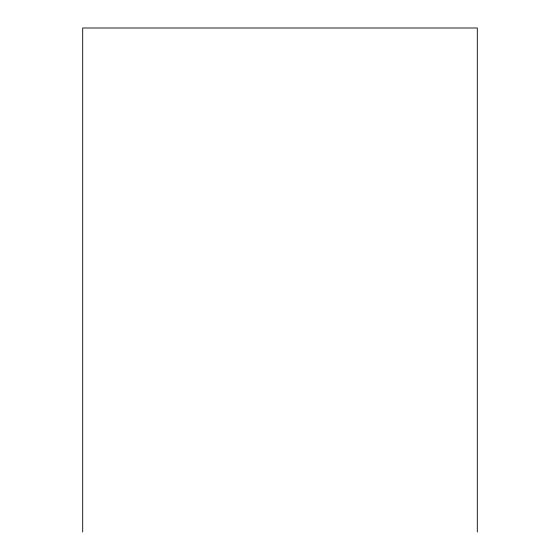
<?xml version="1.0" encoding="UTF-8"?>
<svg xmlns="http://www.w3.org/2000/svg" width="560" height="560" viewBox="0 0 560 560"><rect width="100%" height="100%" fill="white"/><g stroke="black" fill="none" stroke-linecap="round" stroke-linejoin="round"><path stroke-width="0.84" d="M477.302 532L477.302 28L82.698 28L82.698 532"/></g></svg>
